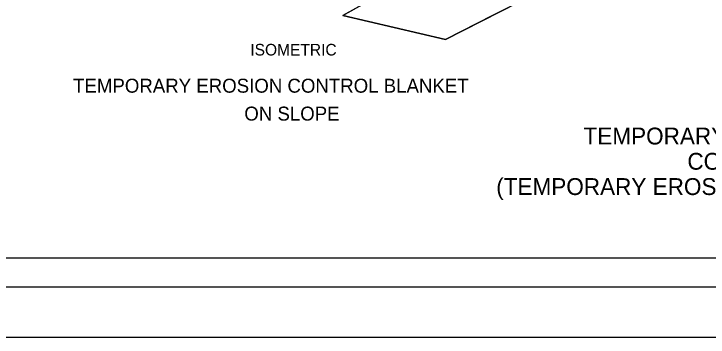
# Model space of a CAD drawing. Extents: x -894 to 866, y -472 to 714.
# Drawn here: x -178 to 419, y -472 to -194 of the extents above; entities that cross this region are included whole.
import ezdxf

# ---------------------------------------------------------------- set-up
doc = ezdxf.new("R2010")
doc.units = 0
for name, color, linetype in [('border_INSIDE-BORDER-anno', 7, 'Continuous'), ('border_PLOTTING-ELEMENTS', 7, 'Continuous'), ('border_rw_22x34_Cut_Lines', 7, 'Continuous'), ('border_SHEET', 7, 'Continuous'), ('temp_CONSTRUCTION', 7, 'Continuous'), ('temp_CONSTRUCTION-anno', 7, 'Continuous')]:
    doc.layers.add(name, color=color, linetype=linetype)

msp = doc.modelspace()

# ---------------------------------------------------------------- linework, layer by layer
at = {"layer": 'border_PLOTTING-ELEMENTS'}
for points in [[(-894.04, -472.44), (865.96, -472.44), (865.96, 713.56), (-894.04, 713.56)], [(-864.04, 670.56), (835.96, 670.56), (835.96, -429.44), (-864.04, -429.44)]]:
    msp.add_lwpolyline(points, close=True, dxfattribs=at)
at = {"layer": 'border_rw_22x34_Cut_Lines'}
msp.add_lwpolyline([(-864.04, 670.56), (835.96, 670.56), (835.96, -429.44), (-864.04, -429.44)], close=True, dxfattribs=at)
at = {"layer": 'border_SHEET'}
msp.add_line((810.96, -404.44), (-814.04, -404.44), dxfattribs=at)
at = {"layer": 'temp_CONSTRUCTION'}
for points in [[(413.14, 108.7), (383.03, 97.58), (382.9, 82.43), (369.85, 76.73), (369.79, 92.89), (344.92, 82.69), (334.21, 67.42), (295.85, 11.68), (244.99, -63.02), (184.19, -151.59), (184.05, -170.09), (169.38, -178.64), (168.83, -159.63), (166.86, -161.07), (164.96, -162.09), (104.77, -195.61), (193.26, -216.39), (334.02, -144.3), (413.63, 66.65)], [(347.97, -106.89), (345.86, -113.04), (343.16, -119.65), (340.91, -125.66), (334.02, -144.3), (294.21, -164.69), (254.87, -184.96), (234.3, -195.32), (193.26, -216.39), (104.77, -195.61), (168.83, -159.63), (169.38, -178.64), (184.05, -170.09), (184.19, -151.59), (344.92, 82.69), (369.52, 92.11), (369.39, 76.2), (382.9, 82.43), (383.03, 97.58), (413.14, 108.7), (413.63, 66.65), (349.17, -103.13)]]:
    msp.add_lwpolyline(points, close=True, dxfattribs=at)

# ---------------------------------------------------------------- texts
at = {"layer": 'border_INSIDE-BORDER-anno'}
for s, p in [('TEMPORARY WATER POLLUTION', (312.01, -306.63)), ('CONTROL DETAILS', (401.4, -328.38)), ('(TEMPORARY EROSION CONTROL BLANKET)', (236.83, -350.13))]:
    msp.add_text(s, height=14.5, dxfattribs=at).set_placement(p)
at = {"layer": 'temp_CONSTRUCTION-anno'}
for s, height, p in [('ISOMETRIC', 10, (25.1, -230.07)), ('TEMPORARY EROSION CONTROL BLANKET', 12, (-127.52, -262.07)), ('ON SLOPE', 12, (19.9, -286.07))]:
    msp.add_text(s, height=height, dxfattribs=at).set_placement(p)

doc.saveas('drawing.dxf')
